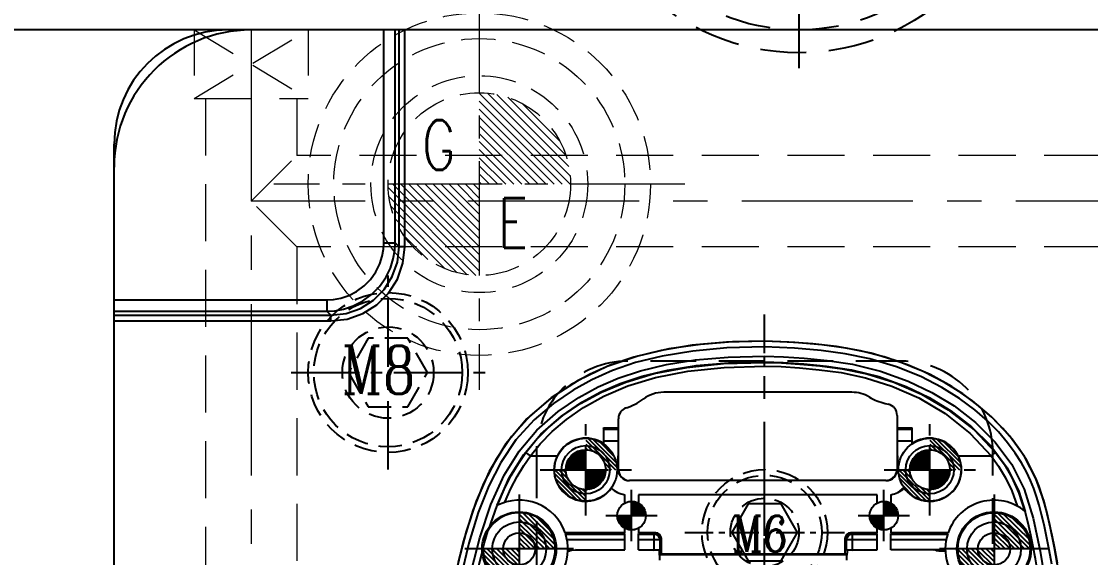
# Model space of a CAD drawing. Header units: millimetres. Extents: x 35888 to 37096, y -21952 to -21097.
# Drawn here: x 36373.8 to 36467.5, y -21246.1 to -21199.1 of the extents above; entities that cross this region are included whole.
import ezdxf

# ---------------------------------------------------------------- set-up
doc = ezdxf.new("R2010")
doc.units = ezdxf.units.MM
doc.header["$LTSCALE"] = 8
for name, pattern in [('CENTER', [2, 1.25, -0.25, 0.25, -0.25]), ('CENTER2', [1.125, 0.75, -0.125, 0.125, -0.125]), ('HIDDEN', [0.375, 0.25, -0.125]), ('HIDDEN2', [0.1875, 0.125, -0.0625])]:
    doc.linetypes.add(name, pattern=pattern)
doc.layers.get('DEFPOINTS').update_dxf_attribs({"color": 6})
for name, color, linetype in [('Cav-cor', 30, 'Continuous'), ('DEFAULT_1', 7, 'CENTER'), ('GE', 183, 'Continuous'), ('PIN', 5, 'Continuous'), ('SCREW', 52, 'HIDDEN'), ('SPRING', 142, 'Continuous'), ('壓塊', 157, 'Continuous')]:
    doc.layers.add(name, color=color, linetype=linetype)
doc.layers.add('dim', color=3, linetype='Continuous', lineweight=15)
doc.layers.add('WR', color=122, linetype='HIDDEN', lineweight=18)
doc.styles.add('ROMANC', font='RomanC.ttf', dxfattribs={"width": 0.8, "height": 7})
doc.styles.add('ROMANS', font='ROMANS.shx', dxfattribs={"height": 5, "bigfont": 'chineset.shx'})
doc.styles.get("Standard").update_dxf_attribs({"font": 'txt.shx', "width": 0.67, "bigfont": 'chineset.shx'})
doc.dimstyles.new('ISO-25', dxfattribs={"dimtxt": 5.5, "dimasz": 4, "dimexe": 0.3, "dimexo": 0.3, "dimtad": 0, "dimzin": 1, "dimdsep": 46, "dimtxsty": 'Standard', "dimcen": 0, "dimclrd": 3, "dimclre": 3, "dimclrt": 7, "dimazin": 0, "dimtfac": 1, "dimtofl": 0, "dimtmove": 0, "dimatfit": 0, "dimfxl": 0, "dimarcsym": 0})

# ---------------------------------------------------------------- blocks, each defined once
blk = doc.blocks.new('*D27250')
at = {"layer": 'DEFPOINTS', "color": 0}
for p in [(36291.938, -21199.87), (36393.945, -21199.87), (36393.945, -21494.87)]:
    blk.add_point(p, dxfattribs=at)
at = {"layer": 'dim', "color": 3, "lineweight": -2}
for p, q in [((36393.645, -21199.87), (36291.638, -21199.87)), ((36291.938, -21203.87), (36291.938, -21338.857)), ((36291.938, -21490.87), (36291.938, -21357.304)), ((36393.645, -21494.87), (36291.638, -21494.87))]:
    blk.add_line(p, q, dxfattribs=at)
at = {"layer": 'dim', "color": 3}
for points in [[(36292.605, -21203.87), (36291.272, -21203.87), (36291.938, -21199.87)], [(36291.272, -21490.87), (36292.605, -21490.87), (36291.938, -21494.87)]]:
    blk.add_solid(points, dxfattribs=at)
at = {"layer": 'dim', "color": 7, "insert": (36291.938, -21348.08), "char_height": 5.5, "attachment_point": 5, "rotation": 90}
blk.add_mtext('295.00', dxfattribs=at)
blk = doc.blocks.new('20160811.195328')
at = {"layer": 'GE', "lineweight": 13}
h = blk.add_hatch(dxfattribs=at)
h.set_pattern_fill('ANSI31', color=256, scale=4, style=0)
h.set_pattern_definition([(315, (51939.914, -41562.31957), (-0.3535533906, -0.3535533906), [])])
h.paths.add_polyline_path([(0, 0), (0, -8, -0.414214), (-8, 0)])
h.paths.add_polyline_path([(0, 8, -0.414214), (8, 0), (0, 0)])
at = {"layer": 'GE', "linetype": 'CENTER', "lineweight": 13}
for p, q in [((0, 18), (0, -18)), ((18, 0), (-18, 0))]:
    blk.add_line(p, q, dxfattribs=at)
at = {"layer": 'GE', "linetype": 'HIDDEN2', "lineweight": 13, "ltscale": 3}
for radius in [15, 12.75, 9.5, 8]:
    blk.add_circle((0, 0), radius, dxfattribs=at)
at = {"layer": 'GE', "lineweight": 13, "style": 'ROMANS', "width": 0.75}
for s, p in [('G', (-5.027, 1.244)), ('E', (1.624, -5.579))]:
    blk.add_text(s, height=4.343, dxfattribs=at).set_placement(p)
blk = doc.blocks.new('20160811.194653')
at = {"layer": 'PIN', "linetype": 'Continuous'}
h = blk.add_hatch(dxfattribs=at)
h.set_pattern_fill('ANSI31', color=256, scale=12, angle=180, style=0)
h.set_pattern_definition([(225, (35469.6073, -21920.9058), (1.06066017, -1.06066017), [])])
h.paths.add_polyline_path([(0, 0), (0, -9, 0.414214), (9, 0)])
h.paths.add_polyline_path([(-9, 0), (0, 0), (0, 9, 0.414214)])
blk.add_circle((0, 0), 9, dxfattribs=at)
at = {"layer": 'SPRING', "linetype": 'CENTER', "ltscale": 2}
for p, q in [((0, -20.845), (0, 20.845)), ((20.845, 0), (-20.845, 0))]:
    blk.add_line(p, q, dxfattribs=at)
at = {"layer": 'SPRING', "linetype": 'HIDDEN', "ltscale": 2}
for radius in [19.5, 17.5, 10]:
    blk.add_circle((0, 0), radius, dxfattribs=at)
for centre, start, end in [((-13.75, 0), 0, 180), ((13.75, 0), 180, 0)]:
    blk.add_arc(centre, 3.75, start, end, dxfattribs=at)
blk = doc.blocks.new('20160824.190002')
at = {"layer": 'SCREW', "linetype": 'CENTER2'}
for p, q in [((0, -8.5), (0, 8.5)), ((-8.5, 0), (8.5, 0))]:
    blk.add_line(p, q, dxfattribs=at)
at = {"layer": 'SCREW'}
blk.add_lwpolyline([(-1.732, 3), (-3.464, 0), (-1.732, -3), (1.732, -3), (3.464, 0), (1.732, 3)], close=True, dxfattribs=at)
for radius in [7, 6.5, 4]:
    blk.add_circle((0, 0), radius, dxfattribs=at)
at = {"layer": 'dim', "style": 'ROMANC', "width": 0.8}
blk.add_text('M8', height=4.1865, dxfattribs=at).set_placement((-4.071, -1.858))
blk = doc.blocks.new('20140410.082121')
at = {"layer": 'SCREW', "color": 137, "linetype": 'CENTER', "ltscale": 0.25}
for p, q in [((0, -7.042), (0, 7.042)), ((-7, 0), (7, 0))]:
    blk.add_line(p, q, dxfattribs=at)
at = {"layer": 'SCREW', "color": 137, "linetype": 'Continuous'}
blk.add_lwpolyline([(-1.443, 2.5), (-2.887, 0), (-1.443, -2.5), (1.443, -2.5), (2.887, 0), (1.443, 2.5)], close=True, dxfattribs=at)
at = {"layer": 'SCREW', "color": 137}
for radius in [5.5, 5, 3]:
    blk.add_circle((0, 0), radius, dxfattribs=at)
at = {"layer": 'dim', "style": 'ROMANC', "width": 0.8}
blk.add_text('M6', height=3.1716, dxfattribs=at).set_placement((-2.868, -1.703))

msp = doc.modelspace()

# ---------------------------------------------------------------- hatches: boundary and pattern name
at = {"layer": 'PIN', "linetype": 'Continuous'}
h = msp.add_hatch(dxfattribs=at)
h.set_pattern_fill('ANSI31', color=123, scale=2, angle=90, style=0)
h.set_pattern_definition([(135, (36628.54936, -21252.618), (-0.1767767, -0.1767767), [])])
h.paths.add_polyline_path([(36421.517, -21238.378, 0.414214), (36423.267, -21240.128), (36423.267, -21241.128, -0.414214), (36420.517, -21238.378)])
h.paths.add_polyline_path([(36423.267, -21235.628, -0.414214), (36426.017, -21238.378), (36425.017, -21238.378, 0.414214), (36423.267, -21236.628)])
h = msp.add_hatch(dxfattribs=at)
h.set_pattern_fill('ANSI31', color=123, scale=2, angle=90, style=0)
h.set_pattern_definition([(135, (36658.69936, -21252.618), (-0.1767767, -0.1767767), [])])
h.paths.add_polyline_path([(36451.667, -21238.378, 0.414214), (36453.417, -21240.128), (36453.417, -21241.128, -0.414214), (36450.667, -21238.378)])
h.paths.add_polyline_path([(36453.417, -21235.628, -0.414214), (36456.167, -21238.378), (36455.167, -21238.378, 0.414214), (36453.417, -21236.628)])
h = msp.add_hatch(dxfattribs=at)
h.set_pattern_fill('ANSI31', color=123, angle=90, style=0)
h.set_pattern_definition([(45, (36217.98531, -21252.618), (0.08838835, -0.08838835), [])])
h.paths.add_polyline_path([(36423.267, -21238.378), (36425.017, -21238.378, -0.414214), (36423.267, -21240.128)])
h.paths.add_polyline_path([(36423.267, -21236.628), (36423.267, -21238.378), (36421.517, -21238.378, -0.414214)])
h = msp.add_hatch(dxfattribs=at)
h.set_pattern_fill('ANSI31', color=123, angle=90, style=0)
h.set_pattern_definition([(45, (36248.13531, -21252.618), (0.08838835, -0.08838835), [])])
h.paths.add_polyline_path([(36453.417, -21238.378), (36455.167, -21238.378, -0.414214), (36453.417, -21240.128)])
h.paths.add_polyline_path([(36453.417, -21236.628), (36453.417, -21238.378), (36451.667, -21238.378, -0.414214)])
h = msp.add_hatch(dxfattribs=at)
h.set_pattern_fill('ANSI31', color=6, angle=90, style=0)
h.set_pattern_definition([(135, (36632.56936, -21256.638), (-0.08838835, -0.08838835), [])])
h.paths.add_polyline_path([(36427.287, -21242.398), (36426.037, -21242.398, 0.414214), (36427.287, -21243.648)])
h.paths.add_polyline_path([(36427.287, -21241.148), (36427.287, -21242.398), (36428.537, -21242.398, 0.414214)])
h = msp.add_hatch(dxfattribs=at)
h.set_pattern_fill('ANSI31', color=6, angle=90, style=0)
h.set_pattern_definition([(135, (36654.67936, -21256.638), (-0.08838835, -0.08838835), [])])
h.paths.add_polyline_path([(36449.397, -21242.398), (36448.147, -21242.398, 0.414214), (36449.397, -21243.648)])
h.paths.add_polyline_path([(36449.397, -21241.148), (36449.397, -21242.398), (36450.647, -21242.398, 0.414214)])
h = msp.add_hatch(dxfattribs=at)
h.set_pattern_fill('ANSI31', color=4, scale=2.363636, angle=90.5, style=0)
h.set_pattern_definition([(135.5, (36660.18199, -21260.02378), (-0.20708683, -0.2107331), [])])
h.paths.add_polyline_path([(36417.438, -21245.313), (36414.188, -21245.341, 0.414214), (36417.467, -21248.563)])
h.paths.add_polyline_path([(36417.41, -21242.063), (36417.438, -21245.313), (36420.688, -21245.284, 0.414214)])
h = msp.add_hatch(dxfattribs=at)
h.set_pattern_fill('ANSI31', color=4, scale=2.363636, angle=90.5, style=0)
h.set_pattern_definition([(135.5, (36701.78899, -21260.02378), (-0.20708683, -0.2107331), [])])
h.paths.add_polyline_path([(36459.045, -21245.313), (36455.795, -21245.341, 0.414214), (36459.074, -21248.563)])
h.paths.add_polyline_path([(36459.017, -21242.063), (36459.045, -21245.313), (36462.295, -21245.284, 0.414214)])

# ---------------------------------------------------------------- linework, layer by layer
at = {"layer": 'Cav-cor', "color": 1}
for p, q in [((36571.945, -21199.87), (36391.945, -21199.87)), ((36405.577, -21218.508), (36405.577, -21199.87)), ((36406.576, -21218.508), (36406.576, -21199.87)), ((36406.921, -21218.853), (36406.921, -21199.87)), ((36407.42, -21218.853), (36407.42, -21199.87)), ((36381.945, -21484.87), (36381.945, -21209.87)), ((36405.577, -21218.508), (36406.576, -21218.508)), ((36406.576, -21218.508), (36406.921, -21218.853)), ((36407.42, -21218.853), (36406.921, -21218.853)), ((36381.945, -21223.502), (36400.584, -21223.502)), ((36400.584, -21223.502), (36400.584, -21224.5)), ((36381.945, -21224.5), (36400.584, -21224.5)), ((36381.945, -21224.845), (36400.929, -21224.845)), ((36400.584, -21224.5), (36400.929, -21224.845)), ((36400.929, -21225.344), (36400.929, -21224.845)), ((36381.945, -21225.344), (36400.929, -21225.344)), ((36438.945, -21227.629), (36438.945, -21227.127)), ((36441.599, -21227.235), (36438.945, -21227.127)), ((36441.057, -21227.199), (36438.945, -21227.128)), ((36438.945, -21229.305), (36438.945, -21228.433)), ((36446.583, -21231.595), (36430.101, -21231.595)), ((36449.502, -21232.577), (36449.783, -21232.645)), ((36426.133, -21238.328), (36426.133, -21233.913)), ((36450.552, -21233.622), (36450.552, -21238.328)), ((36424.846, -21234.835), (36424.825, -21234.708)), ((36424.825, -21234.708), (36426.132, -21234.708)), ((36424.846, -21234.835), (36426.111, -21234.835)), ((36450.553, -21234.708), (36451.86, -21234.708)), ((36450.574, -21234.835), (36451.839, -21234.835)), ((36451.839, -21234.835), (36451.86, -21234.708)), ((36424.854, -21235.839), (36426.102, -21235.839)), ((36450.582, -21235.839), (36451.83, -21235.839)), ((36418.425, -21237.172), (36418.023, -21236.871)), ((36458.781, -21237.172), (36459.173, -21236.859)), ((36418.425, -21237.172), (36420.781, -21237.172)), ((36426.102, -21238.328), (36426.102, -21237.172)), ((36450.582, -21237.172), (36450.582, -21238.328)), ((36455.904, -21237.172), (36458.781, -21237.172)), ((36426.133, -21238.328), (36426.102, -21238.328)), ((36450.552, -21238.328), (36450.582, -21238.328)), ((36449.592, -21239.333), (36427.091, -21239.333)), ((36426.684, -21241.296), (36426.684, -21240.563)), ((36427.89, -21240.591), (36427.89, -21241.296)), ((36448.794, -21240.591), (36427.89, -21240.591)), ((36448.794, -21241.296), (36448.794, -21240.591)), ((36450, -21240.563), (36450, -21241.296)), ((36461.216, -21240.273), (36461.76, -21242.04)), ((36461.221, -21240.431), (36461.725, -21241.987)), ((36426.684, -21243.906), (36426.684, -21243.5)), ((36427.89, -21243.5), (36427.89, -21243.906)), ((36448.794, -21243.906), (36448.794, -21243.5)), ((36450, -21243.5), (36450, -21243.906)), ((36426.684, -21243.906), (36421.471, -21243.906)), ((36421.486, -21243.95), (36426.684, -21243.95)), ((36421.509, -21244.019), (36426.684, -21244.019)), ((36421.631, -21244.499), (36426.684, -21244.499)), ((36426.684, -21245.407), (36426.684, -21243.95)), ((36429.398, -21243.906), (36427.89, -21243.906)), ((36427.89, -21245.407), (36427.89, -21243.95)), ((36427.89, -21243.95), (36429.265, -21243.95)), ((36427.89, -21244.019), (36429.25, -21244.019)), ((36427.89, -21244.499), (36429.751, -21244.499)), ((36429.25, -21244.019), (36429.25, -21245.407)), ((36429.265, -21243.95), (36429.398, -21243.906)), ((36429.751, -21244.499), (36429.751, -21245.403)), ((36429.766, -21244.453), (36429.9, -21244.408)), ((36429.9, -21245.746), (36429.9, -21244.408)), ((36445.98, -21244.408), (36445.98, -21245.746)), ((36445.98, -21244.408), (36446.114, -21244.453)), ((36446.129, -21245.403), (36446.129, -21244.499)), ((36446.129, -21244.499), (36448.794, -21244.499)), ((36446.483, -21243.906), (36446.616, -21243.95)), ((36448.794, -21243.906), (36446.483, -21243.906)), ((36446.616, -21243.95), (36448.794, -21243.95)), ((36446.631, -21245.407), (36446.631, -21244.019)), ((36446.631, -21244.019), (36448.794, -21244.019)), ((36448.794, -21245.407), (36448.794, -21243.95)), ((36455.012, -21243.906), (36450, -21243.906)), ((36450, -21245.407), (36450, -21243.95)), ((36450, -21243.95), (36454.997, -21243.95)), ((36450, -21244.019), (36454.975, -21244.019)), ((36450, -21244.499), (36454.852, -21244.499)), ((36421.705, -21245.514), (36421.906, -21245.486)), ((36421.708, -21245.438), (36422.06, -21245.417)), ((36422.06, -21245.417), (36422.387, -21245.407)), ((36422.387, -21245.407), (36426.684, -21245.407)), ((36422.717, -21245.409), (36422.387, -21245.407)), ((36429.716, -21245.409), (36427.89, -21245.409)), ((36429.751, -21245.403), (36429.716, -21245.409)), ((36429.716, -21245.409), (36429.716, -21245.686)), ((36446.165, -21245.409), (36446.129, -21245.403)), ((36446.165, -21245.409), (36446.165, -21245.686)), ((36448.794, -21245.409), (36446.165, -21245.409)), ((36454.775, -21245.407), (36450, -21245.407)), ((36453.834, -21245.407), (36453.693, -21245.408)), ((36454.725, -21245.495), (36454.725, -21245.407)), ((36454.778, -21245.495), (36454.725, -21245.495)), ((36429.9, -21245.746), (36429.748, -21245.797)), ((36429.748, -21246.287), (36429.748, -21245.797)), ((36429.748, -21245.797), (36446.133, -21245.797)), ((36429.9, -21245.746), (36445.98, -21245.746)), ((36445.98, -21245.746), (36446.133, -21245.797)), ((36446.133, -21246.287), (36446.133, -21245.797))]:
    msp.add_line(p, q, dxfattribs=at)
for points in [[(36400.584, -21224.5), (36401.276, -21224.46), (36402.054, -21224.317), (36402.886, -21224.04), (36403.718, -21223.615), (36404.5, -21223.043), (36405.186, -21222.346), (36405.742, -21221.557), (36406.15, -21220.727), (36406.409, -21219.909), (36406.54, -21219.163), (36406.576, -21218.508)], [(36400.584, -21223.502), (36401.161, -21223.468), (36401.809, -21223.349), (36402.503, -21223.119), (36403.196, -21222.765), (36403.848, -21222.289), (36404.419, -21221.707), (36404.883, -21221.05), (36405.223, -21220.358), (36405.439, -21219.676), (36405.547, -21219.055), (36405.577, -21218.508)], [(36400.929, -21224.845), (36402.272, -21224.693), (36403.539, -21224.248), (36404.669, -21223.537), (36405.611, -21222.596), (36406.323, -21221.466), (36406.769, -21220.197), (36406.921, -21218.853)], [(36400.929, -21225.344), (36402.377, -21225.181), (36403.752, -21224.699), (36404.978, -21223.928), (36406.001, -21222.906), (36406.774, -21221.679), (36407.256, -21220.302), (36407.42, -21218.853)], [(36438.945, -21227.127), (36435.597, -21227.217), (36432.59, -21227.485), (36429.873, -21227.928), (36427.491, -21228.521), (36425.423, -21229.231), (36423.595, -21230.042), (36421.897, -21230.979), (36420.139, -21232.174), (36418.397, -21233.657), (36416.763, -21235.456), (36415.381, -21237.503), (36414.313, -21239.597), (36413.382, -21241.96), (36412.536, -21244.689), (36411.793, -21247.797)], [(36438.945, -21227.128), (36436.119, -21227.191), (36433.324, -21227.401), (36430.554, -21227.797), (36427.822, -21228.427), (36425.155, -21229.339), (36422.617, -21230.558), (36420.252, -21232.091), (36418.115, -21233.935), (36416.28, -21236.105), (36414.816, -21238.544), (36413.681, -21241.139), (36412.795, -21243.784), (36412.085, -21246.474)], [(36438.945, -21227.629), (36435.626, -21227.718), (36432.653, -21227.983), (36429.974, -21228.42), (36427.634, -21229.003), (36425.607, -21229.698), (36423.818, -21230.492), (36422.159, -21231.407), (36420.442, -21232.575), (36418.745, -21234.02), (36417.159, -21235.766), (36415.816, -21237.755), (36414.772, -21239.802), (36413.856, -21242.126), (36413.02, -21244.821), (36412.285, -21247.899)], [(36464.102, -21246.642), (36463.873, -21245.381), (36463.647, -21244.236), (36463.428, -21243.215), (36463.214, -21242.306), (36462.995, -21241.486), (36462.766, -21240.733), (36462.519, -21240.025), (36462.239, -21239.323), (36461.889, -21238.57), (36461.45, -21237.766), (36460.906, -21236.915), (36460.238, -21236.014), (36459.428, -21235.072), (36458.474, -21234.111), (36457.353, -21233.136), (36456.028, -21232.151), (36454.462, -21231.168), (36452.626, -21230.219), (36450.513, -21229.361), (36448.17, -21228.661), (36446.003, -21228.218), (36443.894, -21227.94), (36441.562, -21227.736), (36438.945, -21227.629)], [(36465.274, -21251.28), (36465.015, -21249.25), (36464.708, -21247.222), (36464.351, -21245.208), (36463.938, -21243.195), (36463.425, -21241.168), (36462.712, -21239.154), (36461.704, -21237.219), (36460.402, -21235.422), (36458.863, -21233.788), (36457.156, -21232.346), (36455.335, -21231.104), (36453.436, -21230.051), (36451.467, -21229.181), (36449.433, -21228.484), (36447.348, -21227.959), (36445.248, -21227.598), (36443.154, -21227.363), (36441.057, -21227.199)], [(36464.597, -21246.557), (36464.367, -21245.287), (36464.139, -21244.134), (36463.919, -21243.105), (36463.702, -21242.184), (36463.479, -21241.349), (36463.244, -21240.577), (36462.99, -21239.85), (36462.7, -21239.125), (36462.338, -21238.344), (36461.882, -21237.511), (36461.32, -21236.63), (36460.63, -21235.701), (36459.798, -21234.731), (36458.818, -21233.744), (36457.668, -21232.745), (36456.312, -21231.737), (36454.712, -21230.732), (36452.837, -21229.763), (36450.681, -21228.888), (36448.291, -21228.174), (36446.085, -21227.722), (36443.947, -21227.44), (36441.599, -21227.235)], [(36417.429, -21236.743), (36418.992, -21234.904), (36420.847, -21233.277), (36422.661, -21232.043), (36424.372, -21231.116), (36426.117, -21230.363), (36428.072, -21229.712), (36430.332, -21229.168), (36432.887, -21228.764), (36435.754, -21228.517), (36438.945, -21228.433)], [(36438.945, -21228.433), (36440.6, -21228.481), (36442.418, -21228.61), (36444.424, -21228.809), (36446.639, -21229.148), (36449.086, -21229.743), (36451.527, -21230.614), (36453.608, -21231.612), (36455.54, -21232.791), (36457.414, -21234.236), (36459.14, -21235.955)], [(36417.836, -21237.038), (36419.349, -21235.258), (36421.152, -21233.676), (36422.921, -21232.474), (36424.591, -21231.568), (36426.296, -21230.832), (36428.21, -21230.195), (36430.429, -21229.661), (36432.947, -21229.263), (36435.782, -21229.018), (36438.945, -21228.936)], [(36418.023, -21236.871), (36418.911, -21235.795), (36419.984, -21234.719), (36421.277, -21233.644), (36422.823, -21232.59), (36424.646, -21231.594), (36426.786, -21230.699), (36429.275, -21229.958), (36432.13, -21229.413), (36435.352, -21229.084), (36438.945, -21228.976)], [(36418.425, -21237.172), (36419.282, -21236.11), (36420.322, -21235.044), (36421.579, -21233.975), (36423.085, -21232.926), (36424.863, -21231.932), (36426.954, -21231.038), (36429.393, -21230.296), (36432.201, -21229.747), (36435.385, -21229.416), (36438.945, -21229.305)], [(36438.945, -21228.936), (36440.573, -21228.982), (36442.375, -21229.11), (36444.364, -21229.308), (36446.545, -21229.641), (36448.944, -21230.225), (36451.333, -21231.077), (36453.368, -21232.054), (36455.256, -21233.207), (36457.084, -21234.615), (36458.762, -21236.286)], [(36438.945, -21228.976), (36440.425, -21229.015), (36442.026, -21229.122), (36443.788, -21229.284), (36445.74, -21229.541), (36447.894, -21229.983), (36450.272, -21230.71), (36452.693, -21231.754), (36455.04, -21233.12), (36457.302, -21234.877), (36459.173, -21236.859)], [(36438.945, -21229.305), (36440.4, -21229.345), (36441.986, -21229.454), (36443.736, -21229.618), (36445.66, -21229.877), (36447.774, -21230.32), (36450.102, -21231.049), (36452.469, -21232.093), (36454.763, -21233.458), (36456.968, -21235.209), (36458.781, -21237.172)], [(36459.14, -21235.955), (36460.611, -21237.933), (36461.684, -21240.09)], [(36414.968, -21241.429), (36416.127, -21238.851), (36417.429, -21236.743)], [(36415.5, -21241.468), (36416.571, -21239.085), (36417.836, -21237.038)], [(36415.54, -21241.486), (36416.122, -21240.113), (36416.731, -21238.897), (36417.364, -21237.823), (36418.023, -21236.871)], [(36458.762, -21236.286), (36460.185, -21238.198), (36461.216, -21240.273)], [(36459.173, -21236.859), (36459.922, -21237.884), (36460.616, -21239.063), (36461.221, -21240.431)], [(36416.185, -21241.23), (36416.716, -21240.031), (36417.267, -21238.965), (36417.837, -21238.017), (36418.425, -21237.172)], [(36458.781, -21237.172), (36459.44, -21238.067), (36460.055, -21239.078), (36460.604, -21240.235), (36461.075, -21241.554)], [(36426.133, -21238.328), (36426.165, -21238.579), (36426.259, -21238.816), (36426.41, -21239.02), (36426.606, -21239.181), (36426.836, -21239.287), (36427.091, -21239.333)], [(36449.592, -21239.333), (36449.896, -21239.27), (36450.162, -21239.123), (36450.371, -21238.903), (36450.506, -21238.627), (36450.552, -21238.328)], [(36461.684, -21240.09), (36462.46, -21242.608), (36463.079, -21245.508), (36463.625, -21248.749), (36464.078, -21252.337), (36464.393, -21255.9), (36464.6, -21259.02), (36464.772, -21261.786)], [(36413.262, -21247.183), (36413.994, -21244.335), (36414.968, -21241.429)], [(36415.484, -21241.515), (36415.091, -21242.583), (36414.729, -21243.676)], [(36462.866, -21247.223), (36462.683, -21246.178), (36462.487, -21245.142), (36462.275, -21244.104), (36462.043, -21243.065), (36461.781, -21242.033)], [(36414.274, -21245.229), (36414.38, -21244.847), (36414.493, -21244.455), (36414.61, -21244.062), (36414.729, -21243.676)], [(36429.25, -21244.019), (36429.257, -21243.969), (36429.265, -21243.95)], [(36429.25, -21244.019), (36429.44, -21244.058), (36429.602, -21244.162), (36429.711, -21244.317), (36429.751, -21244.499)], [(36429.265, -21243.95), (36429.456, -21243.988), (36429.619, -21244.097), (36429.728, -21244.26), (36429.766, -21244.453)], [(36429.751, -21244.499), (36429.759, -21244.466), (36429.766, -21244.453)], [(36446.616, -21243.95), (36446.424, -21243.988), (36446.261, -21244.097), (36446.153, -21244.26), (36446.114, -21244.453)], [(36446.114, -21244.453), (36446.122, -21244.466), (36446.129, -21244.499)], [(36446.129, -21244.499), (36446.17, -21244.317), (36446.279, -21244.162), (36446.441, -21244.058), (36446.631, -21244.019)], [(36446.616, -21243.95), (36446.624, -21243.969), (36446.631, -21244.019)], [(36414.274, -21245.229), (36413.989, -21246.328), (36413.731, -21247.434)], [(36453.961, -21245.437), (36453.898, -21245.415), (36453.834, -21245.407)], [(36453.961, -21245.437), (36454.086, -21245.453), (36454.211, -21245.467)], [(36454.211, -21245.467), (36454.337, -21245.479), (36454.464, -21245.488), (36454.593, -21245.494), (36454.725, -21245.495)], [(36429.716, -21245.686), (36429.715, -21245.772), (36429.713, -21245.858)], [(36446.167, -21245.858), (36446.165, -21245.772), (36446.165, -21245.686)]]:
    msp.add_lwpolyline(points, dxfattribs=at)
for centre, radius in [((36423.267, -21238.378), 2.111), ((36453.417, -21238.378), 2.111), ((36427.287, -21242.398), 1.256), ((36449.397, -21242.398), 1.256), ((36459.045, -21245.313), 3.166), ((36417.438, -21245.313), 2.362), ((36459.045, -21245.313), 2.362), ((36417.438, -21245.313), 1.407), ((36459.045, -21245.313), 1.407)]:
    msp.add_circle(centre, radius, dxfattribs=at)
for centre, radius, start, end in [((36393.945, -21211.87), 12, 90, 180), ((36391.945, -21209.87), 10, 90, 180), ((36425.277, -21228.178), 5.025, 287.97417, 306.87026), ((36430.101, -21234.61), 3.015, 90, 126.87026), ((36446.583, -21234.61), 3.015, 59.34839, 90), ((36450.682, -21227.693), 5.025, 239.34839, 256.42), ((36427.138, -21233.913), 1.005, 107.97417, 180), ((36449.547, -21233.622), 1.005, 0, 76.42), ((36423.267, -21238.378), 2.764, 55.72433, 324.42539), ((36453.417, -21238.378), 2.764, 215.57461, 124.27567), ((36417.438, -21245.313), 4.271, 19.23308, 117.23065), ((36459.045, -21245.313), 4.271, 50.16374, 160.76692), ((36417.438, -21245.313), 3.166, 178.48659, 148.86247), ((36417.438, -21245.313), 4.271, 297.22165, 18.60467), ((36459.045, -21245.313), 4.271, 161.39533, 233.14291)]:
    msp.add_arc(centre, radius, start, end, dxfattribs=at)
for centre, major_axis, ratio, start_param, end_param in [((36425.023, -21237.172), (0, 22.9), 0.008727, 1.462966, 1.523714), ((36424.846, -21235.839), (0, 1.005), 0.008727, -0.962906, -0.05236), ((36451.839, -21235.839), (0, 1.005), 0.008727, 0.05236, 0.962906), ((36451.661, -21237.172), (0, 22.9), 0.008727, -1.523714, -1.462966), ((36427.107, -21238.328), (1.005, 0), 0.999962, 3.141593, 4.712389), ((36449.577, -21238.328), (-1.005, 0), 0.999962, 1.570796, 3.141593), ((36449.619, -21238.349), (-1.564, 1.564), 0.999924, -3.362665, -3.16602), ((36427.035, -21238.38), (1.564, 1.564), 0.999924, -3.11376, -2.515273), ((36449.65, -21238.38), (1.564, -1.564), 0.999924, -0.626319, -0.027833), ((36429.397, -21244.408), (0.477, 0.159), 0.998478, -0.32105, 1.248833), ((36446.484, -21244.408), (0.477, -0.159), 0.998478, 1.89276, 3.462643), ((36429.25, -21245.403), (0.502, 0), 0.008727, -1.570796, -0.05236), ((36446.631, -21245.403), (0.502, 0), 0.008727, -3.089233, -1.570796)]:
    msp.add_ellipse(centre, major_axis=major_axis, ratio=ratio, start_param=start_param, end_param=end_param, dxfattribs=at)
at = {"layer": 'DEFAULT_1', "color": 2, "linetype": 'CENTER'}
msp.add_line((36438.945, -21340.179), (36438.945, -21224.778), dxfattribs=at)
at = {"layer": 'PIN', "color": 123, "linetype": 'CENTER2'}
for p, q in [((36423.267, -21242.378), (36423.267, -21234.378)), ((36453.417, -21242.378), (36453.417, -21234.378)), ((36419.267, -21238.378), (36427.267, -21238.378)), ((36449.417, -21238.378), (36457.417, -21238.378))]:
    msp.add_line(p, q, dxfattribs=at)
at = {"layer": 'PIN', "color": 4, "linetype": 'Continuous'}
for p, q in [((36417.438, -21240.546), (36417.438, -21250.079)), ((36459.045, -21240.546), (36459.045, -21250.079)), ((36422.205, -21245.313), (36412.672, -21245.313)), ((36463.812, -21245.313), (36454.279, -21245.313))]:
    msp.add_line(p, q, dxfattribs=at)
at = {"layer": 'PIN', "color": 6, "linetype": 'CENTER2'}
for p, q in [((36427.287, -21244.648), (36427.287, -21240.148)), ((36449.397, -21244.648), (36449.397, -21240.148)), ((36425.037, -21242.398), (36429.537, -21242.398)), ((36447.147, -21242.398), (36451.647, -21242.398))]:
    msp.add_line(p, q, dxfattribs=at)
at = {"layer": 'PIN', "color": 123, "linetype": 'Continuous'}
for centre, radius in [((36423.267, -21238.378), 2.75), ((36453.417, -21238.378), 2.75), ((36423.267, -21238.378), 1.75), ((36453.417, -21238.378), 1.75)]:
    msp.add_circle(centre, radius, dxfattribs=at)
at = {"layer": 'PIN', "color": 6, "linetype": 'Continuous'}
for centre in [(36427.287, -21242.398), (36449.397, -21242.398)]:
    msp.add_circle(centre, 1.25, dxfattribs=at)
at = {"layer": 'PIN', "color": 4, "linetype": 'Continuous'}
for centre in [(36417.438, -21245.313), (36459.045, -21245.313)]:
    msp.add_circle(centre, 3.25, dxfattribs=at)
at = {"layer": 'WR', "linetype": 'HIDDEN', "ltscale": 2}
for p, q in [((36388.945, -21205.87), (36398.945, -21199.87)), ((36388.945, -21199.87), (36398.945, -21205.87)), ((36388.945, -21199.87), (36388.945, -21205.87)), ((36388.945, -21199.87), (36398.945, -21199.87)), ((36398.945, -21199.87), (36398.945, -21205.87))]:
    msp.add_line(p, q, dxfattribs=at)
at = {"layer": 'WR', "linetype": 'CENTER', "ltscale": 1.5}
for p, q in [((36393.945, -21199.87), (36393.945, -21324.37)), ((36475.945, -21214.87), (36393.945, -21214.87))]:
    msp.add_line(p, q, dxfattribs=at)
at = {"layer": 'WR', "linetype": 'HIDDEN', "ltscale": 2.5}
for p, q in [((36388.945, -21205.87), (36398.945, -21205.87)), ((36389.945, -21205.87), (36389.945, -21324.37)), ((36397.945, -21205.87), (36397.945, -21210.87)), ((36393.945, -21214.87), (36397.945, -21210.87)), ((36475.945, -21210.87), (36397.945, -21210.87)), ((36397.945, -21218.87), (36393.945, -21214.87)), ((36475.945, -21218.87), (36397.945, -21218.87)), ((36397.945, -21218.87), (36397.945, -21324.37))]:
    msp.add_line(p, q, dxfattribs=at)
at = {"layer": '壓塊', "color": 153, "linetype": 'HIDDEN', "ltscale": 2}
msp.add_lwpolyline([(36426.945, -21258.87), (36450.945, -21258.87, 0.414214), (36458.945, -21250.87), (36458.945, -21236.87, 0.414214), (36450.945, -21228.87), (36426.945, -21228.87, 0.414214), (36418.945, -21236.87), (36418.945, -21250.87, 0.414214)], format="xyb", close=True, dxfattribs=at)

# ---------------------------------------------------------------- block references
at = {"layer": 'GE'}
msp.add_blockref('20160811.195328', (36413.945, -21213.37), dxfattribs=at)
at = {"layer": 'SCREW'}
msp.add_blockref('20160824.190002', (36405.945, -21229.87), dxfattribs=at)
at = {"layer": 'SCREW', "linetype": 'ByBlock', "ltscale": 0.3}
msp.add_blockref('20140410.082121', (36438.945, -21243.87), dxfattribs=at)
at = {"layer": 'SPRING', "rotation": 180}
msp.add_blockref('20160811.194653', (36441.945, -21182.37), dxfattribs=at)

# ---------------------------------------------------------------- dimensions: what is measured, and where the dimension line sits
at = {"layer": 'dim'}
dim = msp.add_linear_dim(base=(36291.938, -21199.87), p1=(36393.945, -21494.87), p2=(36393.945, -21199.87), angle=90, dimstyle='ISO-25', dxfattribs=at)
dim.commit()
dim.dimension.update_dxf_attribs({"geometry": '*D27250', "text_midpoint": (36291.938, -21348.08), "dimtype": 160})

doc.saveas('drawing.dxf')
